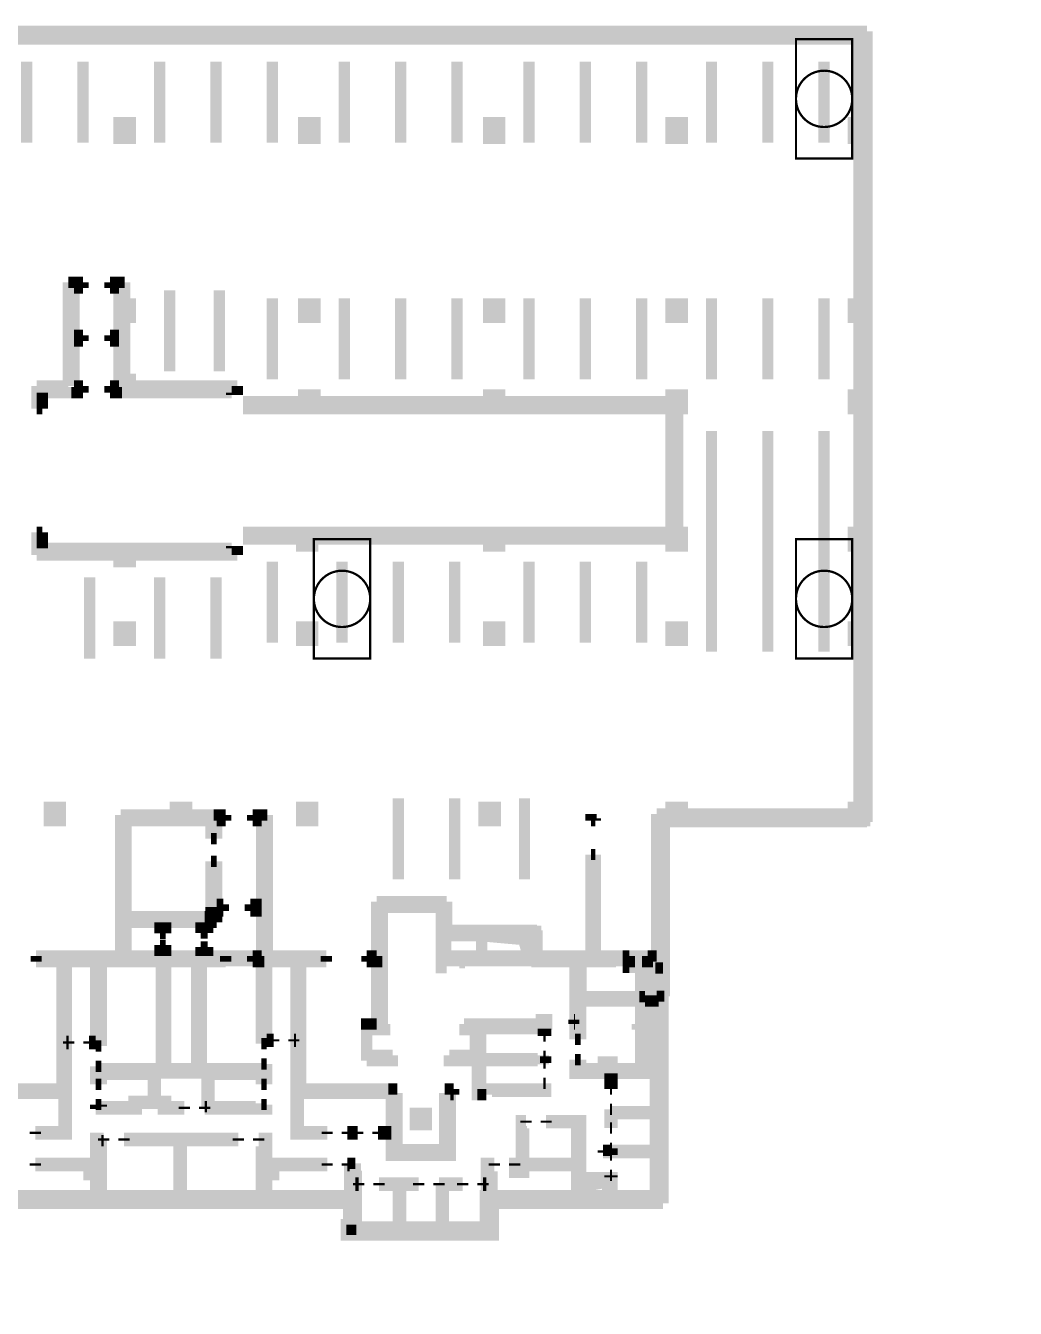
# Model space of a CAD drawing. Header units: millimetres. Extents: x 0 to 1249171, y -42321 to 335084.
# Drawn here: x 1132022 to 1175956, y 233150 to 290100 of the extents above; entities that cross this region are included whole.
import ezdxf

# ---------------------------------------------------------------- set-up
doc = ezdxf.new("R2010")
doc.units = ezdxf.units.MM
doc.header["$LTSCALE"] = 1000
for name, color, linetype in [('P_core', 1, 'Continuous'), ('P_lot', 5, 'Continuous'), ('留孔', 1, 'Continuous')]:
    doc.layers.add(name, color=color, linetype=linetype)
doc.layers.add('P_wall', color=7, linetype='Continuous', lineweight=50)

msp = doc.modelspace()

# ---------------------------------------------------------------- hatches: boundary and pattern name
at = {"layer": 'P_wall'}
h = msp.add_hatch(color=256, dxfattribs=at)
h.dxf.hatch_style = 2
h.paths.add_polyline_path([(1051017, 250), (1050717, 250), (1050967, -50), (1051017, 10)])
h.paths.add_polyline_path([(1050717, 250), (1050717, -350), (1050967, -50)])
h.paths.add_polyline_path([(1051017, -110), (1050967, -50), (1050717, -350), (1051017, -350)])
h.paths.add_polyline_path([(1051017, 10), (1050967, -50), (1051017, -110)])
h.paths.add_polyline_path([(1051217, 8200), (1051017, 8200), (1051017, 7920)], flags=17)
h.paths.add_polyline_path([(1051217, 8200), (1051017, 7920), (1051017, 7780), (1051217, 7500)])
h.paths.add_polyline_path([(1051017, 7780), (1051017, 7500), (1051217, 7500)], flags=17)
h.paths.add_polyline_path([(1051217, 16300), (1051017, 16020), (1051017, 15880), (1051217, 15600)])
h.paths.add_polyline_path([(1051217, 16300), (1051017, 16300), (1051017, 16020)], flags=17)
h.paths.add_polyline_path([(1051017, 15880), (1051017, 15600), (1051217, 15600)], flags=17)
h.paths.add_polyline_path([(1051217, 24300), (1051017, 24300), (1051017, 24020)], flags=17)
h.paths.add_polyline_path([(1051217, 24300), (1051017, 24020), (1051017, 23880), (1051217, 23600)])
h.paths.add_polyline_path([(1051017, 23880), (1051017, 23600), (1051217, 23600)], flags=17)
h.paths.add_polyline_path([(1051017, 31980), (1050967, 32050), (1050717, 31700), (1051017, 31700)])
h.paths.add_polyline_path([(1051017, 32400), (1050717, 32400), (1050967, 32050), (1051017, 32120)])
h.paths.add_polyline_path([(1050717, 32400), (1050717, 31700), (1050967, 32050)])
h.paths.add_polyline_path([(1051017, 32120), (1050967, 32050), (1051017, 31980)])
h.paths.add_polyline_path([(1058867, 8200), (1058867, 7500), (1059117, 7850)])
h.paths.add_polyline_path([(1059367, 8200), (1059117, 7850), (1059367, 7500)])
h.paths.add_polyline_path([(1059367, 8200), (1058867, 8200), (1059117, 7850)])
h.paths.add_polyline_path([(1059117, 7850), (1058867, 7500), (1059367, 7500)])
h.paths.add_polyline_path([(1064717, 7850), (1064467, 7500), (1064967, 7500)])
h.paths.add_polyline_path([(1064967, 8200), (1064467, 8200), (1064717, 7850)])
h.paths.add_polyline_path([(1064717, 7850), (1064467, 8200), (1064467, 7500)])
h.paths.add_polyline_path([(1064967, 8200), (1064717, 7850), (1064967, 7500)])
h.paths.add_polyline_path([(1070567, 8200), (1070317, 7850), (1070567, 7500)])
h.paths.add_polyline_path([(1070567, 8200), (1070067, 8200), (1070317, 7850)])
h.paths.add_polyline_path([(1070317, 7850), (1070067, 7500), (1070567, 7500)])
h.paths.add_polyline_path([(1070317, 7850), (1070067, 8200), (1070067, 7500)])
h.paths.add_polyline_path([(1051217, 110200), (1051017, 110000), (1051017, 109900), (1051217, 109700)])
h.paths.add_polyline_path([(1051217, 110200), (1051017, 110200), (1051017, 110000)], flags=17)
h.paths.add_polyline_path([(1051017, 109900), (1051017, 109700), (1051217, 109700)], flags=17)
h.paths.add_polyline_path([(1051217, 118250), (1051017, 118250), (1051017, 118050)], flags=17)
h.paths.add_polyline_path([(1051217, 118250), (1051017, 118050), (1051017, 117950), (1051217, 117750)])
h.paths.add_polyline_path([(1051017, 117950), (1051017, 117750), (1051217, 117750)], flags=17)
h.paths.add_polyline_path([(1051217, 127600), (1051017, 127600), (1051017, 127400)], flags=17)
h.paths.add_polyline_path([(1051217, 127600), (1051017, 127400), (1051017, 127300), (1051217, 127100)])
h.paths.add_polyline_path([(1051017, 127300), (1051017, 127100), (1051217, 127100)])
h.paths.add_polyline_path([(1051217, 133950), (1051017, 133950), (1051017, 133750)])
h.paths.add_polyline_path([(1051017, 133650), (1051017, 133450), (1051217, 133450)], flags=17)
h.paths.add_polyline_path([(1051217, 133950), (1051017, 133750), (1051017, 133650), (1051217, 133450)])
h.paths.add_polyline_path([(1051217, 138000), (1051017, 138000), (1051017, 137800)], flags=17)
h.paths.add_polyline_path([(1051217, 138000), (1051017, 137800), (1051017, 137700), (1051217, 137500)])
h.paths.add_polyline_path([(1051017, 137700), (1051017, 137500), (1051217, 137500)], flags=17)
h.paths.add_polyline_path([(1051017, 145700), (1051017, 145500), (1051217, 145500)])
h.paths.add_polyline_path([(1051217, 146000), (1051017, 145800), (1051017, 145700), (1051217, 145500)])
h.paths.add_polyline_path([(1051217, 146000), (1051017, 146000), (1051017, 145800)])
h.paths.add_polyline_path([(1075867, 289850), (1075517, 289850), (1075517, 268315), (1068257, 268315), (1068257, 267965), (1075867, 267965)])
h.paths.add_polyline_path([(1075867, 273050), (1075817, 273100), (1075567, 272850), (1075867, 272850)], flags=16)
h.paths.add_polyline_path([(1075867, 273150), (1075817, 273100), (1075867, 273050)], flags=16)
h.paths.add_polyline_path([(1075867, 273350), (1075567, 273350), (1075817, 273100), (1075867, 273150)], flags=16)
h.paths.add_polyline_path([(1075817, 273100), (1075567, 273350), (1075567, 272850)], flags=16)
h.paths.add_polyline_path([(1075867, 289850), (1075517, 289850), (1075517, 268315), (1068257, 268315), (1068257, 267965), (1075867, 267965), (1075867, 272850), (1075567, 272850), (1075567, 273350), (1075867, 273350)], flags=17)
h.paths.add_polyline_path([(1075867, 277700), (1075567, 277700), (1075817, 277450), (1075867, 277500)], flags=16)
h.paths.add_polyline_path([(1075567, 277700), (1075567, 277200), (1075817, 277450)], flags=16)
h.paths.add_polyline_path([(1075867, 277400), (1075817, 277450), (1075567, 277200), (1075867, 277200)], flags=16)
h.paths.add_polyline_path([(1075867, 285400), (1075817, 285450), (1075567, 285200), (1075867, 285200)], flags=16)
h.paths.add_polyline_path([(1075867, 285700), (1075567, 285700), (1075817, 285450), (1075867, 285500)], flags=16)
h.paths.add_polyline_path([(1075817, 285450), (1075567, 285700), (1075567, 285200)], flags=16)
h.paths.add_polyline_path([(1075867, 285500), (1075817, 285450), (1075867, 285400)], flags=16)
h.paths.add_polyline_path([(1169017, 285800), (1168767, 285800), (1169017, 285450)], flags=17)
h.paths.add_polyline_path([(1169017, 285450), (1168767, 285100), (1169017, 285100)], flags=17)
h.paths.add_polyline_path([(1169017, 277750), (1168767, 277750), (1169017, 277450)], flags=17)
h.paths.add_polyline_path([(1169017, 277450), (1168767, 277150), (1169017, 277150)], flags=17)
h.paths.add_polyline_path([(1169017, 273700), (1168767, 273700), (1169017, 273400)], flags=17)
h.paths.add_polyline_path([(1169017, 273400), (1168767, 273100), (1169017, 273100)], flags=17)
h.paths.add_polyline_path([(1169017, 267600), (1168767, 267600), (1169017, 267300)], flags=17)
h.paths.add_polyline_path([(1169017, 267300), (1168767, 267000), (1169017, 267000)], flags=17)
h.paths.add_polyline_path([(1169017, 263400), (1168767, 263400), (1169017, 263100)], flags=17)
h.paths.add_polyline_path([(1169017, 263100), (1168767, 262800), (1169017, 262800)], flags=17)
h.paths.add_polyline_path([(1169017, 255400), (1168767, 255400), (1169017, 255100), (1169017, 255100)], flags=17)
h.paths.add_polyline_path([(1168767, 255400), (1168767, 255100), (1169017, 255100)], flags=17)
h.paths.add_polyline_path([(1168767, 255100), (1160027, 255100), (1160027, 247010), (1160377, 247010), (1160377, 254750), (1169367, 254750), (1169367, 289850), (1075867, 289850), (1075867, 289500), (1169017, 289500), (1169017, 255400), (1169267, 255400), (1169267, 254800), (1168767, 254800)])
h.paths.add_polyline_path([(1164967, 202800), (1177467, 202800), (1177467, 210090), (1183417, 210090), (1183417, 210440), (1177167, 210440), (1177167, 203100), (1164667, 203100), (1164667, 176925), (1157272, 176925), (1157272, 176625), (1164967, 176625)])
h.paths.add_polyline_path([(1164667, 176925), (1164417, 176675), (1164467, 176625), (1164667, 176625)], flags=16)
h.paths.add_polyline_path([(1164667, 176925), (1164167, 176925), (1164417, 176675)], flags=16)
h.paths.add_polyline_path([(1164167, 176925), (1164167, 176625), (1164367, 176625), (1164417, 176675)], flags=16)
h.paths.add_polyline_path([(1164417, 176675), (1164367, 176625), (1164467, 176625)], flags=16)
h.paths.add_polyline_path([(1217317, 199000), (1217017, 199000), (1217017, 198800), (1217067, 198750)])
h.paths.add_polyline_path([(1217317, 199000), (1217067, 198750), (1217317, 198500)])
h.paths.add_polyline_path([(1217067, 198750), (1217017, 198700), (1217017, 198500), (1217317, 198500)])
h.paths.add_polyline_path([(1217017, 198800), (1217017, 198700), (1217067, 198750)])
h.paths.add_polyline_path([(1217317, 191000), (1217017, 191000), (1217017, 190800), (1217067, 190750)])
h.paths.add_polyline_path([(1217317, 191000), (1217067, 190750), (1217317, 190500)])
h.paths.add_polyline_path([(1217067, 190750), (1217017, 190700), (1217017, 190500), (1217317, 190500)])
h.paths.add_polyline_path([(1217017, 190800), (1217017, 190700), (1217067, 190750)])
h.paths.add_polyline_path([(1217317, 187060), (1217017, 187060), (1217017, 186860), (1217067, 186810)])
h.paths.add_polyline_path([(1217317, 187060), (1217067, 186810), (1217317, 186560)])
h.paths.add_polyline_path([(1217067, 186810), (1217017, 186760), (1217017, 186560), (1217317, 186560)])
h.paths.add_polyline_path([(1217017, 186860), (1217017, 186760), (1217067, 186810)])
h.paths.add_polyline_path([(1217317, 186560), (1217017, 186560), (1217017, 165010), (1217317, 165010)])
h.paths.add_polyline_path([(1217067, 181310), (1217017, 181260), (1217017, 181060), (1217317, 181060)], flags=16)
h.paths.add_polyline_path([(1217017, 181360), (1217017, 181260), (1217067, 181310)], flags=17)
h.paths.add_polyline_path([(1217317, 181560), (1217017, 181560), (1217017, 181360), (1217067, 181310)], flags=17)
h.paths.add_polyline_path([(1217317, 181560), (1217067, 181310), (1217317, 181060)], flags=17)
h.paths.add_polyline_path([(1217317, 181060), (1217017, 181060), (1217017, 165010), (1217317, 165010)], flags=17)
h.paths.add_polyline_path([(1217017, 177200), (1217017, 177100), (1217067, 177150)], flags=16)
h.paths.add_polyline_path([(1217317, 177400), (1217017, 177400), (1217017, 177200), (1217067, 177150)], flags=16)
h.paths.add_polyline_path([(1217067, 177150), (1217017, 177100), (1217017, 176900), (1217317, 176900)], flags=16)
h.paths.add_polyline_path([(1217317, 176900), (1217017, 176900), (1217017, 165010), (1217317, 165010)])
h.paths.add_polyline_path([(1217067, 169150), (1217017, 169200), (1217017, 169100)], flags=16)
h.paths.add_polyline_path([(1217317, 169400), (1217017, 169400), (1217017, 169200), (1217067, 169150)], flags=17)
h.paths.add_polyline_path([(1217067, 169150), (1217017, 169100), (1217017, 168900), (1217317, 168900)], flags=16)
h.paths.add_polyline_path([(1217317, 169400), (1217067, 169150), (1217317, 168900)], flags=17)
h.paths.add_polyline_path([(1176767, 152060), (1176617, 152060), (1176767, 151910)], flags=17)
h.paths.add_polyline_path([(1176617, 152060), (1176617, 151910), (1176767, 151910)])
h.paths.add_polyline_path([(1176617, 151910), (1176267, 151910), (1176267, 101540), (1184217, 101540), (1184217, 101840), (1184217, 101890), (1176617, 101890)])
h.paths.add_polyline_path([(1176267, 143250), (1176267, 142750), (1176517, 143000)], flags=16)
h.paths.add_polyline_path([(1176617, 143250), (1176267, 143250), (1176517, 143000), (1176617, 143100)], flags=17)
h.paths.add_polyline_path([(1176517, 143000), (1176267, 142750), (1176617, 142750), (1176617, 142900)], flags=16)
h.paths.add_polyline_path([(1176617, 143100), (1176517, 143000), (1176617, 142900)], flags=17)
h.paths.add_polyline_path([(1176617, 142750), (1176267, 142750), (1176267, 101540), (1184217, 101540), (1184217, 101840), (1184217, 101890), (1176617, 101890)])
h.paths.add_polyline_path([(1176617, 134900), (1176267, 134900), (1176517, 134650), (1176617, 134750)], flags=17)
h.paths.add_polyline_path([(1176267, 134900), (1176267, 134400), (1176517, 134650)], flags=16)
h.paths.add_polyline_path([(1176617, 134550), (1176517, 134650), (1176267, 134400), (1176617, 134400)], flags=17)
h.paths.add_polyline_path([(1176617, 134750), (1176517, 134650), (1176617, 134550)], flags=17)
h.paths.add_polyline_path([(1176617, 134400), (1176267, 134400), (1176267, 101540), (1184217, 101540), (1184217, 101840), (1184217, 101890), (1176617, 101890)], flags=17)
h.paths.add_polyline_path([(1176517, 126400), (1176267, 126150), (1176617, 126150), (1176617, 126300)], flags=16)
h.paths.add_polyline_path([(1176617, 126500), (1176517, 126400), (1176617, 126300)], flags=16)
h.paths.add_polyline_path([(1176617, 126650), (1176267, 126650), (1176517, 126400), (1176617, 126500)], flags=16)
h.paths.add_polyline_path([(1176267, 126650), (1176267, 126150), (1176517, 126400)], flags=16)
h.paths.add_polyline_path([(1176617, 126150), (1176267, 126150), (1176267, 101540), (1184217, 101540), (1184217, 101840), (1184217, 101890), (1176617, 101890)], flags=17)
for points in [[(1160027, 248790), (1160377, 248290), (1160377, 254750), (1160027, 255100)], [(1147607, 251210), (1147857, 250960), (1150467, 250960), (1150717, 251210)], [(1150717, 251210), (1147857, 251210), (1147857, 250960), (1150467, 250960), (1150467, 248540), (1151277, 248540), (1151277, 248240), (1151527, 248240), (1151527, 248790), (1150717, 248790)], [(1150717, 249940), (1150467, 249690), (1154467, 249690), (1154717, 249940)], [(1154467, 248540), (1154717, 248790), (1154717, 249940), (1154467, 249690)], [(1160027, 248790), (1159627, 248790), (1159627, 248290), (1160377, 248290)], [(1160317, 248258), (1159967, 248258), (1159967, 243790), (1160317, 243790)], [(1159517, 246990), (1159267, 246990), (1159267, 245770), (1158917, 245770), (1158917, 245520), (1159267, 245520), (1159267, 244940), (1159517, 244940)], [(1160317, 243790), (1159967, 243790), (1159517, 243790), (1159517, 244210), (1159267, 244210), (1159267, 243790), (1158017, 243790), (1158017, 243540), (1159967, 243540), (1159967, 238160), (1156657, 238160), (1156657, 239510), (1156407, 239510), (1156407, 238160), (1152727, 238160), (1152727, 239260), (1152427, 239260), (1152427, 236860), (1152777, 236860), (1152777, 237810), (1160317, 237810)], [(1146707, 239260), (1146407, 239260), (1146407, 238160), (1142727, 238160), (1142727, 239810), (1142477, 239810), (1142477, 238160), (1135377, 238160), (1135377, 239810), (1135127, 239810), (1135127, 238160), (1131447, 238160), (1131447, 239260), (1131147, 239260), (1131147, 236860), (1131497, 236860), (1131497, 237810), (1146357, 237810), (1146357, 236860), (1146707, 236860)], [(1146707, 236860), (1146257, 236860), (1146257, 236410), (1146707, 236410)], [(1152477, 236760), (1146657, 236760), (1146657, 236410), (1152477, 236410)]]:
    msp.add_hatch(color=256, dxfattribs=at).paths.add_polyline_path(points)

# ---------------------------------------------------------------- linework, layer by layer
at = {"layer": 'P_core'}
msp.add_solid([(1150067, 242060), (1149067, 242060), (1150067, 241060), (1149067, 241060)], dxfattribs=at)
at = {"layer": 'P_lot', "extrusion": (-5.18032e-09, -4.98983e-22, 1), "const_width": 500, "elevation": 0}
for points in [[(1132067, 288500), (1132067, 284900)], [(1134567, 288500), (1134567, 284900)], [(1137967, 288500), (1137967, 284900)], [(1140467, 288500), (1140467, 284900)], [(1142967, 288500), (1142967, 284900)], [(1146167, 288500), (1146167, 284900)], [(1148667, 288500), (1148667, 284900)], [(1151167, 288500), (1151167, 284900)], [(1154367, 288500), (1154367, 284900)], [(1156867, 288500), (1156867, 284900)], [(1159367, 288500), (1159367, 284900)], [(1162467, 288500), (1162467, 284900)], [(1164967, 288500), (1164967, 284900)], [(1167467, 288500), (1167467, 284900)], [(1146067, 266300), (1146067, 262700)], [(1148567, 266300), (1148567, 262700)], [(1151067, 266300), (1151067, 262700)], [(1154367, 266300), (1154367, 262700)], [(1156867, 266300), (1156867, 262700)], [(1159367, 266300), (1159367, 262700)], [(1134867, 265600), (1134867, 262000)], [(1137967, 265600), (1137967, 262000)], [(1140467, 265600), (1140467, 262000)]]:
    msp.add_lwpolyline(points, dxfattribs=at)
at = {"layer": 'P_lot', "const_width": 500, "elevation": 0}
for points in [[(1138417, 278350), (1138417, 274750)], [(1140617, 278350), (1140617, 274750)], [(1162467, 272100), (1162467, 262300)], [(1164967, 272100), (1164967, 262300)], [(1167467, 272100), (1167467, 262300)]]:
    msp.add_lwpolyline(points, dxfattribs=at)
at = {"layer": 'P_lot', "extrusion": (-5.18032e-09, 4.98983e-22, 1), "const_width": 500, "elevation": 0}
for points in [[(1142967, 274400), (1142967, 278000)], [(1146167, 274400), (1146167, 278000)], [(1148667, 274400), (1148667, 278000)], [(1151167, 274400), (1151167, 278000)], [(1154367, 274400), (1154367, 278000)], [(1156867, 274400), (1156867, 278000)], [(1159367, 274400), (1159367, 278000)], [(1162467, 274400), (1162467, 278000)], [(1164967, 274400), (1164967, 278000)], [(1167467, 274400), (1167467, 278000)], [(1148567, 252200), (1148567, 255800)], [(1151067, 252200), (1151067, 255800)], [(1154167, 252200), (1154167, 255800)]]:
    msp.add_lwpolyline(points, dxfattribs=at)
at = {"layer": 'P_lot', "extrusion": (5.18032e-09, -4.98983e-22, 1), "const_width": 500, "elevation": 0}
msp.add_lwpolyline([(1142967, 266300), (1142967, 262700)], dxfattribs=at)
at = {"layer": 'P_wall', "const_width": 500}
for points in [[(1169367, 289850), (1075867, 289850)], [(1119742, 289850), (1169367, 289850)], [(1169367, 254750), (1169367, 289850)], [(1169367, 254750), (1169367, 289850)], [(1075867, 289500), (1169017, 289500)], [(1119917, 289500), (1169017, 289500)], [(1169017, 255100), (1169017, 289500)], [(1169017, 289500), (1169017, 255100)], [(1133917, 276225), (1133917, 278700)], [(1134567, 278700), (1133917, 278700)], [(1134167, 276350), (1134167, 278450)], [(1134167, 278450), (1134567, 278450)], [(1134567, 278450), (1134567, 278700)], [(1135767, 278700), (1135767, 278450)], [(1136417, 278700), (1135767, 278700)], [(1135767, 278450), (1136167, 278450)], [(1136167, 276350), (1136167, 278450)], [(1136417, 276225), (1136417, 278700)], [(1144867, 277750), (1144367, 277750), (1144367, 277150), (1144867, 277150), (1144867, 277750)], [(1153067, 277750), (1152567, 277750), (1152567, 277150), (1153067, 277150), (1153067, 277750)], [(1161167, 277750), (1160667, 277750), (1160667, 277150), (1161167, 277150), (1161167, 277750)], [(1169267, 277750), (1168767, 277750), (1168767, 277150), (1169267, 277150), (1169267, 277750)], [(1133917, 274100), (1133917, 276225)], [(1134567, 276350), (1134167, 276350)], [(1134167, 276100), (1134567, 276100)], [(1134167, 274100), (1134167, 276100)], [(1134567, 276100), (1134567, 276350)], [(1135767, 276350), (1135767, 276100)], [(1136167, 276350), (1135767, 276350)], [(1135767, 276100), (1136167, 276100)], [(1136167, 274100), (1136167, 276100)], [(1136417, 274100), (1136417, 276225)], [(1132517, 274100), (1133917, 274100)], [(1132517, 274100), (1132517, 273100)], [(1132767, 273800), (1134042, 273800)], [(1132767, 273100), (1132767, 273800)], [(1134042, 273800), (1134567, 273800)], [(1134567, 274100), (1134167, 274100)], [(1134567, 273800), (1134567, 274100)], [(1135767, 274100), (1135767, 273800)], [(1136167, 274100), (1135767, 274100)], [(1135767, 273800), (1136292, 273800)], [(1136292, 273800), (1141167, 273800)], [(1136417, 274100), (1141417, 274100)], [(1141167, 273700), (1141167, 273800)], [(1141417, 273700), (1141417, 274100)], [(1144867, 273700), (1144367, 273700), (1144367, 273100), (1144867, 273100), (1144867, 273700)], [(1153067, 273700), (1152567, 273700), (1152567, 273100), (1153067, 273100), (1153067, 273700)], [(1161167, 273700), (1160667, 273700), (1160667, 273100), (1161167, 273100), (1161167, 273700)], [(1169267, 273700), (1168767, 273700), (1168767, 273100), (1169267, 273100), (1169267, 273700)], [(1141667, 273400), (1160967, 273400)], [(1160967, 267300), (1160967, 273400)], [(1132517, 273100), (1132767, 273100)], [(1141667, 273100), (1160667, 273100)], [(1160667, 267600), (1160667, 273100)], [(1132517, 267600), (1132517, 266600)], [(1132767, 267600), (1132517, 267600)], [(1132767, 266900), (1132767, 267600)], [(1141667, 267600), (1160667, 267600)], [(1144767, 267600), (1144267, 267600), (1144267, 267000), (1144767, 267000), (1144767, 267600)], [(1153067, 267600), (1152567, 267600), (1152567, 267000), (1153067, 267000), (1153067, 267600)], [(1161167, 267600), (1160667, 267600), (1160667, 267000), (1161167, 267000), (1161167, 267600)], [(1169267, 267600), (1168767, 267600), (1168767, 267000), (1169267, 267000), (1169267, 267600)], [(1132767, 266900), (1141167, 266900)], [(1136667, 266900), (1136167, 266900), (1136167, 266300), (1136667, 266300), (1136667, 266900)], [(1141167, 266900), (1141167, 267000)], [(1141417, 266600), (1141417, 267000)], [(1141667, 267300), (1160967, 267300)], [(1132517, 266600), (1141417, 266600)], [(1144767, 263400), (1144267, 263400), (1144267, 262800), (1144767, 262800), (1144767, 263400)], [(1153067, 263400), (1152567, 263400), (1152567, 262800), (1153067, 262800), (1153067, 263400)], [(1161167, 263400), (1160667, 263400), (1160667, 262800), (1161167, 262800), (1161167, 263400)], [(1169267, 263400), (1168767, 263400), (1168767, 262800), (1169267, 262800), (1169267, 263400)], [(1133567, 255400), (1133067, 255400), (1133067, 254800), (1133567, 254800), (1133567, 255400)], [(1136234, 250415), (1136234, 255050)], [(1140372, 255050), (1136234, 255050)], [(1139167, 255400), (1138667, 255400), (1138667, 254800), (1139167, 254800), (1139167, 255400)], [(1140897, 255050), (1140372, 255050)], [(1140897, 254800), (1140897, 255050)], [(1142097, 255050), (1142097, 254800)], [(1142747, 255050), (1142097, 255050)], [(1142747, 250965), (1142747, 255050)], [(1144767, 255400), (1144267, 255400), (1144267, 254800), (1144767, 254800), (1144767, 255400)], [(1152867, 255400), (1152367, 255400), (1152367, 254800), (1152867, 254800), (1152867, 255400)], [(1160027, 248790), (1160027, 255100)], [(1160027, 255100), (1169017, 255100)], [(1160027, 255100), (1160027, 247010)], [(1169017, 255100), (1160027, 255100)], [(1161167, 255400), (1160667, 255400), (1160667, 254800), (1161167, 254800), (1161167, 255400)], [(1169267, 255400), (1168767, 255400), (1168767, 254800), (1169267, 254800), (1169267, 255400)], [(1136484, 250540), (1136484, 254800)], [(1140247, 254800), (1136484, 254800)], [(1140247, 254800), (1140247, 254000)], [(1140497, 254000), (1140497, 254800)], [(1140497, 254800), (1140897, 254800)], [(1142097, 254800), (1142497, 254800)], [(1142497, 251090), (1142497, 254800)], [(1160377, 248290), (1160377, 254750)], [(1160377, 254750), (1169367, 254750)], [(1160377, 254750), (1169367, 254750)], [(1160377, 247010), (1160377, 254750)], [(1140247, 254000), (1140497, 254000)], [(1140247, 253000), (1140247, 250965)], [(1140497, 253000), (1140247, 253000)], [(1140497, 251090), (1140497, 253000)], [(1140247, 250540), (1140247, 250965)], [(1140797, 251090), (1140497, 251090)], [(1140797, 250790), (1140797, 251090)], [(1141997, 251090), (1141997, 250790)], [(1142497, 251090), (1141997, 251090)], [(1142747, 248790), (1142747, 250965)], [(1147607, 248790), (1147607, 251210)], [(1147607, 251210), (1150717, 251210)], [(1150717, 251210), (1147607, 251210)], [(1150717, 251210), (1147607, 251210)], [(1147857, 248540), (1147857, 250960)], [(1147857, 250960), (1150467, 250960)], [(1147857, 250960), (1150467, 250960)], [(1147857, 250960), (1150467, 250960)], [(1150467, 250960), (1147857, 250960)], [(1150467, 249690), (1150467, 250960)], [(1160317, 243790), (1159517, 243790), (1159517, 248790), (1159517, 248790), (1159517, 248790), (1150667, 248790), (1150667, 250960)], [(1150667, 250960), (1150667, 248790)], [(1150717, 249940), (1150717, 251210)], [(1136234, 248790), (1136234, 250415)], [(1136484, 250540), (1138109, 250540)], [(1138109, 250540), (1139972, 250540)], [(1139972, 250540), (1140247, 250540)], [(1140497, 250290), (1140497, 250790)], [(1140497, 250790), (1140797, 250790)], [(1141997, 250790), (1142497, 250790)], [(1142497, 248790), (1142497, 250790)], [(1147857, 250760), (1147857, 245700)], [(1150467, 250760), (1150467, 248025)], [(1160117, 243590), (1159317, 243590), (1159317, 248590), (1159317, 248590), (1159317, 248590), (1150467, 248590), (1150467, 250760)], [(1136484, 248790), (1136484, 250290)], [(1136484, 250290), (1137984, 250290)], [(1137984, 250290), (1137984, 249805)], [(1137984, 249805), (1138234, 249805)], [(1138234, 250290), (1139797, 250290)], [(1138234, 249805), (1138234, 250290)], [(1139797, 250290), (1139797, 249810)], [(1139797, 249810), (1140097, 249810)], [(1140097, 250290), (1140497, 250290)], [(1140097, 249810), (1140097, 250290)], [(1150667, 249890), (1154667, 249890), (1154667, 248790)], [(1150717, 249940), (1154717, 249940)], [(1154717, 248790), (1154717, 249940)], [(1137984, 249275), (1137984, 248790)], [(1138234, 249275), (1137984, 249275)], [(1138234, 248790), (1138234, 249275)], [(1150467, 249690), (1154467, 249690)], [(1150667, 249690), (1154467, 249690), (1154467, 248790)], [(1152267, 249690), (1154122, 249524), (1154337, 248790)], [(1154467, 248540), (1154467, 249690)], [(1145367, 248790), (1139617, 248790), (1139617, 248790), (1139617, 248790), (1139617, 243800), (1138237, 243800), (1138237, 248790), (1138237, 248790), (1138237, 248790), (1132487, 248790)], [(1132487, 248790), (1132487, 248540)], [(1136234, 248790), (1132487, 248790)], [(1136484, 248790), (1137984, 248790)], [(1138234, 248790), (1139797, 248790)], [(1139797, 249190), (1139797, 248790)], [(1140097, 249190), (1139797, 249190)], [(1140097, 248790), (1140097, 249190)], [(1140897, 248790), (1140097, 248790)], [(1140897, 248540), (1140897, 248790)], [(1142097, 248790), (1142097, 248540)], [(1142497, 248790), (1142097, 248790)], [(1145367, 248790), (1142747, 248790)], [(1145367, 248540), (1145367, 248790)], [(1147167, 248790), (1147167, 248540)], [(1147607, 248790), (1147167, 248790)], [(1154467, 248790), (1151477, 248790)], [(1154467, 248790), (1151477, 248790)], [(1154717, 248790), (1158227, 248790)], [(1158827, 248790), (1158527, 248790)], [(1158827, 248790), (1159627, 248790)], [(1158827, 248290), (1158827, 248790)], [(1159627, 248790), (1159627, 248290)], [(1160027, 248790), (1159627, 248790)], [(1126827, 242890), (1127227, 242890), (1127227, 240190), (1129347, 240190), (1129347, 242890), (1133627, 242890), (1133627, 248590)], [(1145367, 248590), (1139817, 248590), (1139817, 248590), (1139817, 248590), (1139817, 243600), (1138037, 243600), (1138037, 248590), (1138037, 248590), (1138037, 248590), (1132487, 248590)], [(1132487, 248540), (1136359, 248540)], [(1133827, 245000), (1133827, 248590)], [(1135127, 245000), (1135127, 248590)], [(1135377, 244800), (1135377, 248590)], [(1136359, 248540), (1138109, 248540)], [(1138109, 248540), (1139972, 248540)], [(1139972, 248540), (1140897, 248540)], [(1142097, 248540), (1142622, 248540)], [(1142477, 244900), (1142477, 248590)], [(1142622, 248540), (1145367, 248540)], [(1142727, 245100), (1142727, 248590)], [(1144027, 245700), (1144027, 248590)], [(1144027, 245100), (1144027, 248590)], [(1148117, 242890), (1144227, 242890), (1144227, 248590)], [(1147167, 248540), (1147857, 248540)], [(1147607, 248590), (1147607, 245770)], [(1147607, 248590), (1147607, 245770)], [(1147857, 248590), (1147857, 245700)], [(1154467, 248590), (1151477, 248590)], [(1154467, 248590), (1151477, 248590)], [(1154467, 248540), (1158227, 248540)], [(1156407, 245090), (1156407, 248590)], [(1156477, 246790), (1156477, 248600)], [(1156657, 245090), (1156657, 248590)], [(1156677, 246990), (1156677, 248600)], [(1158527, 248290), (1158827, 248290)], [(1158827, 248290), (1159627, 248290)], [(1159627, 248290), (1160377, 248290)], [(1159967, 248258), (1160317, 248258)], [(1159967, 243790), (1159967, 248258)], [(1159967, 248258), (1160317, 248258)], [(1159967, 243790), (1159967, 248258)], [(1160317, 243790), (1160317, 248258)], [(1160317, 243790), (1160317, 248258)], [(1156677, 246990), (1159317, 246990)], [(1159517, 246990), (1159267, 246990)], [(1159517, 246990), (1159267, 246990)], [(1159317, 247000), (1160317, 247000)], [(1159317, 245590), (1159317, 247000)], [(1159517, 244940), (1159517, 246990)], [(1159517, 244940), (1159517, 246990)], [(1160027, 247010), (1160377, 247010)], [(1160317, 247000), (1160317, 243800)], [(1156477, 246790), (1159317, 246790)], [(1159517, 246800), (1160117, 246800)], [(1159517, 245600), (1159517, 246800)], [(1159517, 243800), (1159517, 246800)], [(1159517, 246800), (1160117, 246800)], [(1159517, 243800), (1159693, 246482)], [(1159693, 246482), (1160117, 246800)], [(1160117, 246800), (1160117, 243800)], [(1160117, 246800), (1160117, 243800)], [(1152227, 245770), (1154907, 245770), (1154907, 245970), (1155157, 245970), (1155157, 245770), (1155107, 245770), (1155107, 245570), (1152227, 245570)], [(1156357, 245970), (1156407, 245970)], [(1156357, 245970), (1156357, 245770)], [(1148117, 242690), (1144027, 242690), (1144027, 245500)], [(1147607, 245770), (1146907, 245770)], [(1148207, 245520), (1147157, 245520), (1147157, 244390), (1148307, 244390)], [(1151277, 245520), (1151977, 245520), (1151977, 244390), (1150827, 244390)], [(1151477, 245770), (1152227, 245770), (1152227, 244200)], [(1151477, 245770), (1152227, 245770), (1152227, 244200)], [(1152227, 242890), (1152227, 245770), (1151477, 245770)], [(1151477, 245770), (1152227, 245770), (1152227, 242890), (1155007, 242890), (1155007, 243140)], [(1152227, 245770), (1151477, 245770)], [(1152227, 245770), (1152227, 242890)], [(1155007, 245240), (1155007, 245570)], [(1155107, 245240), (1155007, 245240)], [(1155107, 245240), (1155107, 245570)], [(1156357, 245770), (1156407, 245770)], [(1129737, 242690), (1133827, 242690), (1133827, 244900)], [(1133927, 245000), (1133827, 245000)], [(1133927, 244900), (1133827, 244900)], [(1133927, 245000), (1133927, 244900)], [(1135127, 245000), (1134827, 245000)], [(1134827, 245000), (1134827, 244900)], [(1135127, 244900), (1134827, 244900)], [(1135127, 244800), (1135127, 244900)], [(1135377, 244800), (1135127, 244800)], [(1142477, 244900), (1142727, 244900)], [(1142727, 245100), (1143027, 245100)], [(1142727, 244900), (1142727, 245000)], [(1142727, 245000), (1143027, 245000)], [(1143027, 245100), (1143027, 245000)], [(1143927, 245100), (1144027, 245100)], [(1143927, 245100), (1143927, 245000)], [(1143927, 245000), (1144027, 245000)], [(1156407, 245090), (1156657, 245090)], [(1147157, 244140), (1148307, 244140), (1148307, 244390)], [(1152077, 244140), (1150827, 244140), (1150827, 244390)], [(1152227, 242640), (1152077, 242640), (1152077, 244140)], [(1152077, 244140), (1152077, 242640), (1152227, 242640)], [(1152227, 244240), (1155007, 244240), (1155007, 244340)], [(1155007, 244040), (1155007, 244140), (1152227, 244140)], [(1155107, 244340), (1155007, 244340)], [(1155107, 244040), (1155107, 244340)], [(1156407, 244190), (1156657, 244190)], [(1159317, 243590), (1157957, 243590), (1157957, 243990), (1157757, 243990), (1157757, 243590), (1156407, 243590), (1156407, 244190)], [(1156657, 244190), (1156657, 243790), (1157657, 243790), (1157657, 244090), (1158057, 244090), (1158057, 243790), (1159317, 243790)], [(1135127, 243100), (1135127, 243900)], [(1135377, 243900), (1135127, 243900)], [(1135377, 243100), (1135377, 243900)], [(1135377, 243790), (1138037, 243790)], [(1135377, 243540), (1137687, 243540)], [(1137687, 243540), (1137687, 242350)], [(1137787, 243600), (1140067, 243600)], [(1137787, 243600), (1137787, 242350)], [(1139817, 243790), (1142477, 243790)], [(1140067, 243600), (1140067, 242100)], [(1142477, 243540), (1140167, 243540), (1140167, 242100)], [(1142477, 243100), (1142477, 244000)], [(1142477, 244000), (1142727, 244000)], [(1142727, 243100), (1142727, 244000)], [(1155107, 244040), (1155007, 244040)], [(1157957, 242890), (1157957, 243590)], [(1158057, 242890), (1158057, 243590)], [(1159967, 238160), (1159967, 243540)], [(1159967, 238160), (1159967, 243540)], [(1160317, 237810), (1160317, 243790)], [(1160317, 237810), (1160317, 243790)], [(1135377, 243100), (1135127, 243100)], [(1142477, 243100), (1142727, 243100)], [(1152727, 242790), (1155107, 242790), (1155107, 243140)], [(1155107, 243140), (1155007, 243140)], [(1133827, 242690), (1133827, 240890), (1132447, 240890)], [(1133727, 242690), (1133727, 240990), (1132447, 240990)], [(1144027, 242690), (1144027, 240890), (1145407, 240890)], [(1144127, 242690), (1144127, 240990), (1145407, 240990)], [(1148117, 242890), (1148517, 242890)], [(1150877, 242640), (1150877, 239940), (1148257, 239940), (1148257, 242690), (1148117, 242690)], [(1150627, 242710), (1150627, 240190), (1148507, 240190), (1148507, 242710)], [(1151027, 242890), (1150617, 242890)], [(1151027, 242640), (1150877, 242640)], [(1151027, 242890), (1151027, 242640)], [(1152477, 242640), (1152077, 242640)], [(1158057, 242890), (1157957, 242890)], [(1135127, 242000), (1136937, 242000), (1136937, 242250), (1138137, 242250), (1138137, 242000), (1139067, 242000)], [(1135127, 242000), (1135127, 242200)], [(1135377, 242200), (1135127, 242200)], [(1135377, 242100), (1136837, 242100), (1136837, 242350), (1137687, 242350)], [(1135377, 242100), (1135377, 242200)], [(1137787, 242350), (1138237, 242350), (1138237, 242100), (1139067, 242100)], [(1139067, 242000), (1139067, 242100)], [(1139067, 242000), (1139067, 242100)], [(1139967, 242000), (1142727, 242000), (1142727, 242200)], [(1139967, 242100), (1140067, 242100)], [(1139967, 242000), (1139967, 242100)], [(1139967, 242000), (1139967, 242100)], [(1140167, 242100), (1142477, 242100), (1142477, 242200)], [(1142477, 242200), (1142727, 242200)], [(1157957, 241160), (1157957, 241990)], [(1158057, 241990), (1157957, 241990)], [(1158057, 241160), (1158057, 241990)], [(1160117, 241890), (1158057, 241890)], [(1160117, 241790), (1158057, 241790)], [(1156477, 239490), (1154127, 239490), (1154127, 239190), (1153727, 239190), (1153727, 239590), (1153827, 239590), (1153827, 239290), (1154027, 239290), (1154027, 241490), (1154227, 241490)], [(1154227, 241390), (1154127, 241390), (1154127, 239590), (1156477, 239590)], [(1154227, 241490), (1154227, 241390)], [(1155127, 241490), (1156657, 241490), (1156657, 238160)], [(1155127, 241490), (1155127, 241390)], [(1156477, 238160), (1156477, 241390), (1155127, 241390)], [(1132447, 240990), (1132447, 240890)], [(1135127, 238010), (1135127, 240700), (1135487, 240700)], [(1135487, 240700), (1135487, 240600)], [(1141467, 240700), (1136387, 240700)], [(1136387, 240700), (1136387, 240600)], [(1141467, 240700), (1141467, 240600)], [(1142367, 240700), (1142367, 240600)], [(1142727, 238010), (1142727, 240700), (1142367, 240700)], [(1145407, 240990), (1145407, 240890)], [(1146307, 240990), (1146757, 240990)], [(1146307, 240990), (1146307, 240890)], [(1146307, 240890), (1146757, 240890)], [(1146757, 240990), (1146757, 240890)], [(1147657, 240990), (1148257, 240990)], [(1147657, 240990), (1147657, 240890)], [(1147657, 240890), (1148257, 240890)], [(1158057, 241160), (1157957, 241160)], [(1135377, 238010), (1135377, 240600)], [(1135377, 240600), (1135487, 240600)], [(1136387, 240600), (1141467, 240600)], [(1138827, 240600), (1138827, 238010)], [(1138927, 240600), (1138927, 238010)], [(1142477, 238010), (1142477, 240600), (1142367, 240600)], [(1157657, 240160), (1157957, 240160)], [(1157657, 240060), (1157657, 240160)], [(1157957, 239960), (1157957, 240260)], [(1158057, 240260), (1157957, 240260)], [(1158057, 239960), (1158057, 240260)], [(1160117, 240160), (1158057, 240160)], [(1132447, 239590), (1134927, 239590), (1134927, 239190), (1135127, 239190)], [(1132447, 239590), (1132447, 239490)], [(1135127, 239810), (1135127, 238160)], [(1135127, 239810), (1135127, 238160)], [(1135377, 238160), (1135377, 239810)], [(1135377, 238160), (1135377, 239810)], [(1142477, 238160), (1142477, 239810)], [(1142477, 238160), (1142477, 239810)], [(1142727, 239810), (1142727, 238160)], [(1142727, 239810), (1142727, 238160)], [(1142727, 239190), (1142927, 239190), (1142927, 239590), (1145407, 239590)], [(1145407, 239590), (1145407, 239490)], [(1146657, 239590), (1146307, 239590)], [(1146307, 239590), (1146307, 239490)], [(1146657, 239590), (1146657, 238010)], [(1146657, 239590), (1146657, 238010)], [(1152827, 239590), (1152477, 239590), (1152477, 238160)], [(1152827, 239590), (1152827, 239490)], [(1153727, 239590), (1153727, 239490)], [(1159967, 240060), (1157657, 240060)], [(1158057, 239960), (1157957, 239960)], [(1160117, 240060), (1158057, 240060)], [(1132447, 239490), (1134827, 239490), (1134827, 239090), (1135127, 239090)], [(1142727, 238010), (1142727, 239490)], [(1142727, 239090), (1143027, 239090), (1143027, 239490), (1145407, 239490)], [(1146407, 239490), (1146307, 239490)], [(1146407, 239490), (1146407, 238010)], [(1146407, 239490), (1146407, 238010)], [(1146407, 238160), (1146407, 239260)], [(1146407, 238160), (1146407, 239260)], [(1146707, 236860), (1146707, 239260)], [(1146707, 236860), (1146707, 239260)], [(1152827, 239490), (1152727, 239490), (1152727, 238160)], [(1156477, 238160), (1156477, 239490)], [(1156657, 238960), (1158057, 238960), (1158057, 238160)], [(1157957, 238960), (1157957, 239060)], [(1158057, 239060), (1157957, 239060)], [(1158057, 238960), (1158057, 239060)], [(1146657, 238710), (1146807, 238710)], [(1146657, 238610), (1146807, 238610)], [(1146807, 238710), (1146807, 238610)], [(1147707, 238710), (1149467, 238710)], [(1147707, 238710), (1147707, 238610)], [(1147707, 238610), (1149467, 238610)], [(1148567, 238610), (1148567, 236760)], [(1148667, 238610), (1148667, 236760)], [(1149467, 238710), (1149467, 238610)], [(1150367, 238710), (1151427, 238710)], [(1150367, 238710), (1150367, 238610)], [(1150367, 238610), (1151427, 238610)], [(1150467, 238610), (1150467, 236760)], [(1150567, 238610), (1150567, 236760)], [(1151427, 238710), (1151427, 238610)], [(1152327, 238710), (1152477, 238710)], [(1152327, 238710), (1152327, 238610)], [(1152327, 238710), (1152477, 238710)], [(1152327, 238710), (1152327, 238610)], [(1152327, 238610), (1152477, 238610)], [(1152327, 238610), (1152477, 238610)], [(1156657, 238760), (1157857, 238760), (1157857, 238160)], [(1157857, 238760), (1156829, 238573), (1156657, 238160)], [(1125177, 236410), (1131397, 236410), (1131397, 237810), (1146457, 237810), (1146457, 236410), (1152777, 236410), (1152777, 237810), (1160317, 237810)], [(1125377, 236760), (1131197, 236760), (1131197, 238010), (1146657, 238010), (1146657, 236760), (1152427, 236760), (1152427, 238160), (1160117, 238160)], [(1131447, 238160), (1135127, 238160)], [(1131447, 238160), (1135127, 238160)], [(1146357, 237810), (1131497, 237810)], [(1146357, 237810), (1131497, 237810)], [(1135377, 238160), (1142477, 238160)], [(1135377, 238160), (1142477, 238160)], [(1142727, 238160), (1146407, 238160)], [(1142727, 238160), (1146407, 238160)], [(1146357, 236860), (1146357, 237810)], [(1146357, 236860), (1146357, 237810)], [(1160317, 237810), (1152777, 237810)], [(1160317, 237810), (1152777, 237810)], [(1156657, 238160), (1159967, 238160)], [(1156657, 238160), (1159967, 238160)], [(1146707, 236760), (1152427, 236760)], [(1146707, 236760), (1152427, 236760)], [(1152427, 236410), (1146707, 236410)], [(1152427, 236410), (1146707, 236410)]]:
    msp.add_lwpolyline(points, dxfattribs=at)
at = {"layer": 'P_wall', "const_width": 500, "elevation": 0}
for points in [[(1136667, 285800), (1136167, 285800), (1136167, 285100), (1136667, 285100), (1136667, 285800)], [(1144867, 285800), (1144367, 285800), (1144367, 285100), (1144867, 285100), (1144867, 285800)], [(1153067, 285800), (1152567, 285800), (1152567, 285100), (1153067, 285100), (1153067, 285800)], [(1161167, 285800), (1160667, 285800), (1160667, 285100), (1161167, 285100), (1161167, 285800)], [(1169267, 285800), (1168767, 285800), (1168767, 285100), (1169267, 285100), (1169267, 285800)], [(1136667, 277750), (1136167, 277750), (1136167, 277150), (1136667, 277150), (1136667, 277750)], [(1136667, 274400), (1136167, 274400), (1136167, 273800), (1136667, 273800), (1136667, 274400)], [(1136667, 263400), (1136167, 263400), (1136167, 262800), (1136667, 262800), (1136667, 263400)], [(1157117, 254800), (1157117, 255100)], [(1157317, 254800), (1157317, 254900)], [(1157117, 254800), (1157317, 254800)], [(1157117, 248800), (1157117, 253300)], [(1157117, 253300), (1157317, 253300)], [(1157317, 248800), (1157317, 253300)]]:
    msp.add_lwpolyline(points, dxfattribs=at)
at = {"layer": 'P_wall', "extrusion": (4.24656e-11, 1, 0), "const_width": 500, "elevation": 255100}
msp.add_lwpolyline([(-1157117, 0), (-1160027, 0)], dxfattribs=at)
at = {"layer": 'P_wall', "extrusion": (4.55781e-11, 1, 0), "const_width": 500}
for elevation in [254900, 250290, 250090]:
    msp.add_lwpolyline([(-1157317, 0), (-1160027, 0)], dxfattribs=dict(at, elevation=elevation))
at = {"layer": 'P_wall', "extrusion": (1, 0, 0), "const_width": 500}
for points, elevation in [([(255100, 0), (247010, 0)], 1160027), ([(254750, 0), (247010, 0)], 1160377)]:
    msp.add_lwpolyline(points, dxfattribs=dict(at, elevation=elevation))
at = {"layer": 'P_wall', "const_width": 500}
for points in [[(1154337, 249690), (1152267, 249690), (1152267, 248790), (1154337, 248790)], [(1156657, 238760), (1157857, 238760), (1157857, 238160), (1156657, 238160)], [(1146257, 236860), (1146707, 236860), (1146707, 236410), (1146257, 236410)], [(1146257, 236860), (1146707, 236860), (1146707, 236410), (1146257, 236410)]]:
    msp.add_lwpolyline(points, close=True, dxfattribs=at)
at = {"layer": '留孔', "color": 1, "const_width": 100, "elevation": 0}
for points in [[(1166217, 289500), (1168717, 289500), (1168717, 284200), (1166217, 284200)], [(1144817, 267300), (1147317, 267300), (1147317, 262000), (1144817, 262000)], [(1166217, 267300), (1168717, 267300), (1168717, 262000), (1166217, 262000)]]:
    msp.add_lwpolyline(points, close=True, dxfattribs=at)
for points in [[(1168717, 286850, 1), (1166217, 286850, 1), (1168717, 286850, 1)], [(1147317, 264650, 1), (1144817, 264650, 1), (1147317, 264650, 1)], [(1168717, 264650, 1), (1166217, 264650, 1), (1168717, 264650, 1)]]:
    msp.add_lwpolyline(points, format="xyb", dxfattribs=at)

doc.saveas('drawing.dxf')
